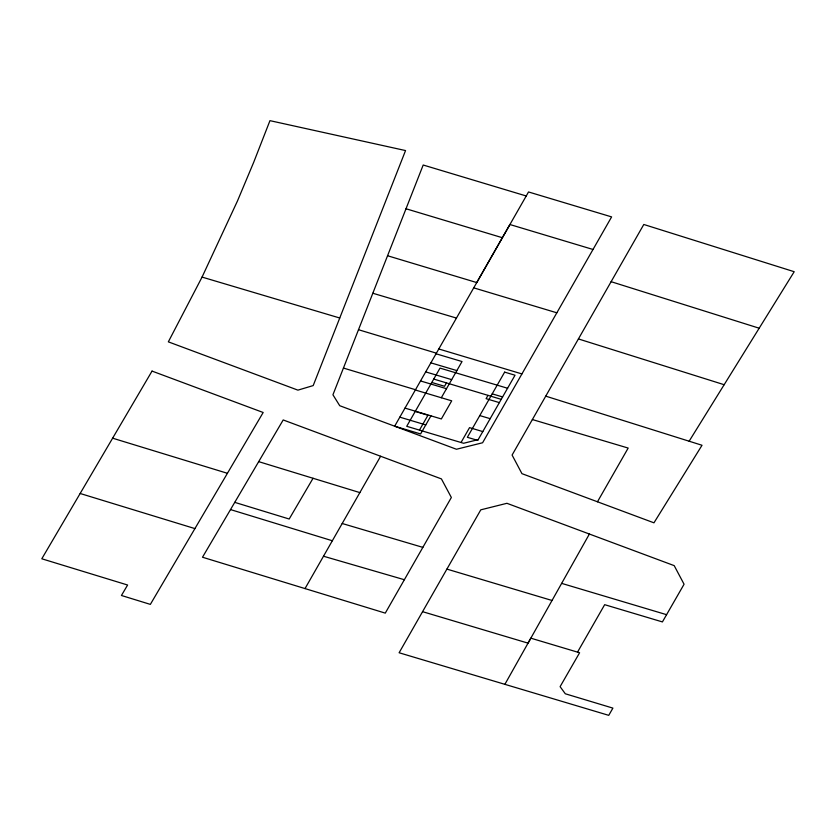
<?xml version="1.0" encoding="UTF-8"?>
<svg xmlns="http://www.w3.org/2000/svg" width="836" height="836" viewBox="0 0 836 836"><rect width="100%" height="100%" fill="white"/><g stroke="black" fill="none" stroke-linecap="round" stroke-linejoin="round"><path stroke-width="1.25" d="M202.061 277.092L237.466 200.985L253.684 162.33L269.955 120.656L405.544 150.564L313.197 385.584L297.919 390.14L168.339 341.851L202.061 277.092L339.75 318.004M504.881 684.339L589.39 534.037M526.231 195.979L528.519 191.956L611.618 216.9L482.602 442.756L456.446 449.256L339.729 405.711L332.937 394.791L423.194 165.016L526.231 195.979L394.665 426.193L420.602 433.957L430.958 415.847M305.015 588.586L380.62 456.247M419.463 430.101L427.969 415.241L415.231 411.437M446.466 382.898L444.533 386.274L431.804 382.47M441.314 397.748L462.026 361.539L436.047 353.785M461.033 442.495L469.539 427.635L482.842 431.595M487.994 395.365L486.103 398.667L499.405 402.628M422.567 611.67L399.117 652.759L608.744 715.344L612.903 708.113L565.303 693.775L560.099 686.659L579.599 652.749L530.829 638.171L528.028 643.145L422.567 611.67L480.784 509.835L506.929 503.303L674.203 565.638L684.067 584.239L662.415 621.921L604.668 604.679L577.519 652.132M597.458 501.788L628.181 448.065L532.375 419.547M313.051 478.276L289.193 519.02L234.749 502.363L202.5 557.225L385.281 613.122L451.356 497.483L441.418 478.903L283.195 419.954L234.749 502.363M689.136 441.209L794.2 271.71L643.793 224.476L512.092 455.056L521.946 473.657L653.961 522.824L702.021 445.264L545.741 396.149M478.244 439.631L463.604 443.268L406.724 426.308L440.018 368.112L507.619 388.27M323.501 556.222L404.363 579.724M372.825 293.248L456.466 318.077M342.196 523.503L422.849 547.371M430.864 362.845L456.853 370.588M425.691 371.895L451.67 379.638M492.205 393.85L502.603 396.943M420.508 380.944L446.497 388.698M415.335 389.994L451.712 400.841L441.356 418.951L404.979 408.104M479.78 415.576L490.178 418.669M399.796 417.154L425.785 424.907M561.656 583.371L666.585 614.679M446.915 569.107L552.032 600.478M593.017 249.473L509.908 224.518L476.76 282.568L387.549 255.743M406.003 208.76L502.373 237.717M473.74 287.856L556.828 312.8M438.806 348.978L521.904 373.922M433.748 379.074L501.286 399.347M343.439 368.059L415.513 389.733M358.498 329.718L436.413 353.179M258.69 461.639L359.856 492.603M112.703 438.21L227.423 473.301M230.517 509.584L332.352 540.756M80.193 493.501L194.913 528.592M611.116 281.69L759.182 328.214M578.418 338.935L724.154 384.706M504.641 372.125L467.355 437.301L477.743 440.394L515.028 375.218L504.641 372.125M152.037 371.09L41.8 558.782L127.605 585.022L121.439 595.483L150.355 604.386L263.173 412.493L152.037 371.09"/></g></svg>
